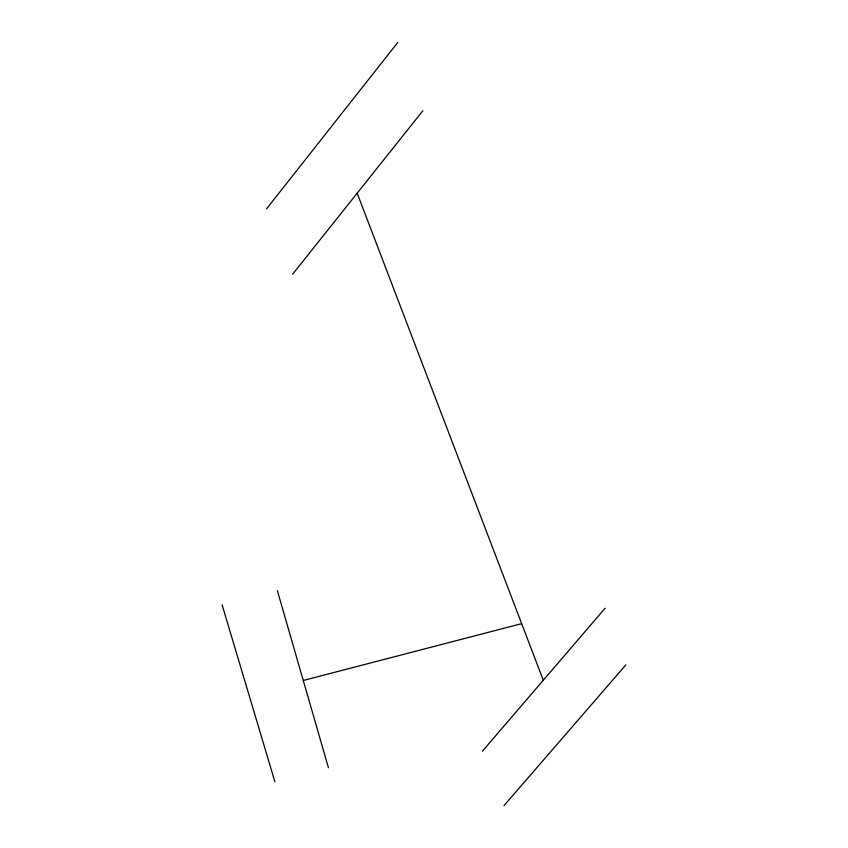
<?xml version="1.0" encoding="UTF-8"?>
<svg xmlns="http://www.w3.org/2000/svg" width="848" height="848" viewBox="0 0 848 848"><rect width="100%" height="100%" fill="white"/><g stroke="black" fill="none" stroke-linecap="round" stroke-linejoin="round"><path stroke-width="1.27" d="M266.569 208.831L397.807 42.4M292.602 274.254L422.855 110.738M482.385 751.222L605.143 608.207M504.019 805.6L625.898 664.843M303.266 680.478L521.658 623.651M357.178 193.185L543.292 680.266M222.102 604.825L274.9 781.771M277.328 590.547L328.441 767.758"/></g></svg>
